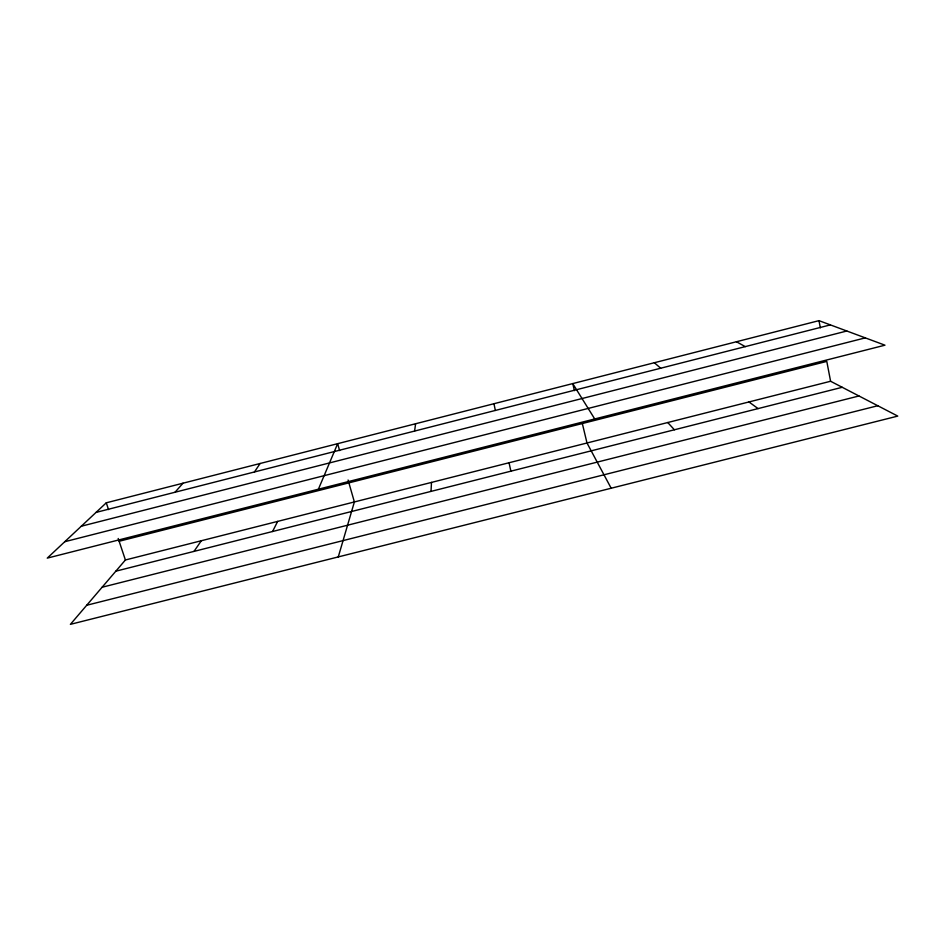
<?xml version="1.0" encoding="UTF-8"?>
<svg xmlns="http://www.w3.org/2000/svg" width="945" height="945" viewBox="0 0 945 945"><rect width="100%" height="100%" fill="white"/><g stroke="black" fill="none" stroke-linecap="round" stroke-linejoin="round"><path stroke-width="1.42" d="M431.014 491.388L431.499 482.411M414.607 431.062L415.587 423.762M338.275 556.924L354.375 501.96L348.079 480.036M318.406 489.203L337.637 443.678L339.621 450.6M272.573 531.503L277.641 521.404M254.441 471.968L260.111 463.499M193.997 551.396L201.32 540.741M125.401 559.983L70.391 624.35L897.75 416.095L830.596 381.26L125.401 559.983L118.208 538.485M175.026 492.25L182.987 483.214M106.277 502.811L47.25 558.129L884.957 345.185L818.972 320.65L106.277 502.811L108.545 509.603M96.036 512.414L830.383 324.891M81.305 526.223L846.826 331.01M64.78 541.709L865.301 337.873M119.141 541.261L826.792 361.403L830.596 381.26M115.833 571.182L842.231 387.296M102.095 587.247L858.97 395.979M86.704 605.261L877.775 405.736M736.438 341.747L745.286 346.626M748.948 401.944L758.079 408.594M654.365 362.726L660.673 368.231M667.749 422.533L674.399 429.774M594.724 418.966L572.741 383.587L574.43 390.639M611.167 488.234L586.999 442.992L582.333 423.537M509.048 462.755L510.879 471.177M493.952 403.728L495.357 410.449M818.972 320.65L820.354 327.844"/></g></svg>
